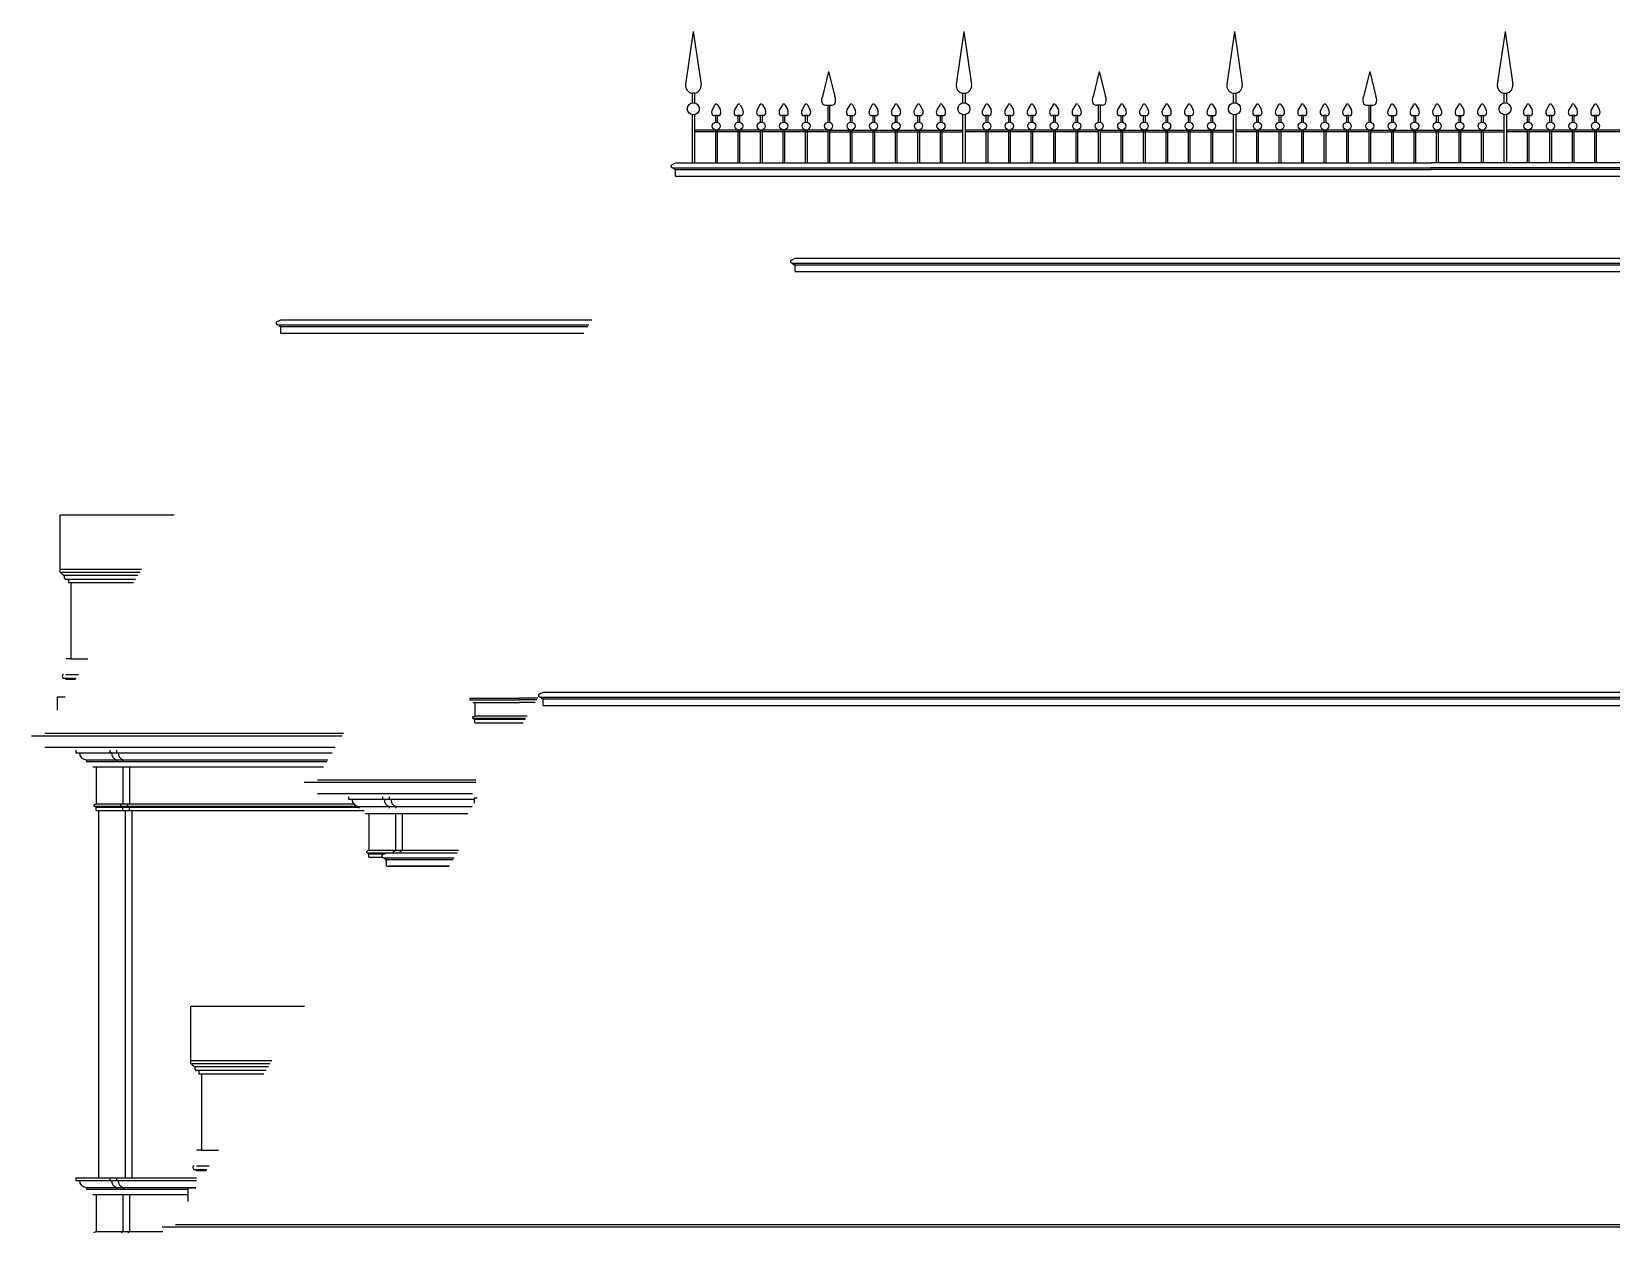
# Model space of a CAD drawing. Header units: metres. Extents: x 13427 to 14632, y -2610 to 577.
# Drawn here: x 13447.3 to 13919.1, y 217.8 to 576.5 of the extents above; entities that cross this region are included whole.
import ezdxf

# ---------------------------------------------------------------- set-up
doc = ezdxf.new("R2010")
doc.units = ezdxf.units.M

msp = doc.modelspace()

# ---------------------------------------------------------------- linework, layer by layer
for p, q in [((13644.9, 576.53), (13642.59, 560.75)), ((13644.9, 576.53), (13647.2, 560.75)), ((13725.71, 576.53), (13723.4, 560.75)), ((13725.71, 576.53), (13728.01, 560.75)), ((13806.52, 576.53), (13804.22, 560.75)), ((13806.52, 576.53), (13808.83, 560.75)), ((13887.32, 576.53), (13885.01, 560.75)), ((13887.32, 576.53), (13889.62, 560.75)), ((13685.3, 564.57), (13683.45, 557.14)), ((13685.3, 564.57), (13687.16, 557.14)), ((13766.11, 564.57), (13764.26, 557.14)), ((13766.11, 564.57), (13767.97, 557.14)), ((13846.91, 564.57), (13845.06, 557.14)), ((13846.91, 564.57), (13848.77, 557.14)), ((13644.51, 558.14), (13644.51, 555.23)), ((13645.29, 558.14), (13644.51, 558.14)), ((13645.29, 558.14), (13645.29, 555.23)), ((13725.31, 558.14), (13725.31, 555.23)), ((13725.31, 558.14), (13726.09, 558.14)), ((13726.09, 558.14), (13726.09, 555.23)), ((13806.12, 558.14), (13806.12, 555.23)), ((13806.12, 558.14), (13806.91, 558.14)), ((13806.91, 558.14), (13806.91, 555.23)), ((13886.92, 558.14), (13886.92, 555.23)), ((13886.92, 558.14), (13887.7, 558.14)), ((13887.7, 558.14), (13887.7, 555.23)), ((13651.37, 554.66), (13650.51, 553.17)), ((13652.12, 554.66), (13652.98, 553.17)), ((13658.08, 554.66), (13657.22, 553.17)), ((13658.84, 554.66), (13659.7, 553.17)), ((13664.79, 554.66), (13663.93, 553.17)), ((13665.55, 554.66), (13666.41, 553.17)), ((13671.5, 554.66), (13670.64, 553.17)), ((13672.26, 554.66), (13673.12, 553.17)), ((13678.22, 554.66), (13677.36, 553.17)), ((13678.97, 554.66), (13679.83, 553.17)), ((13684.56, 554.53), (13686.06, 554.53)), ((13685.05, 554.53), (13685.05, 549.49)), ((13685.57, 554.53), (13685.57, 549.49)), ((13691.64, 554.66), (13690.78, 553.17)), ((13692.39, 554.66), (13693.25, 553.17)), ((13698.35, 554.66), (13697.49, 553.17)), ((13699.1, 554.66), (13699.96, 553.17)), ((13705.06, 554.66), (13704.2, 553.17)), ((13705.81, 554.66), (13706.67, 553.17)), ((13711.77, 554.66), (13710.91, 553.17)), ((13712.52, 554.66), (13713.38, 553.17)), ((13718.48, 554.66), (13717.62, 553.17)), ((13719.23, 554.66), (13720.09, 553.17)), ((13732.18, 554.66), (13731.32, 553.17)), ((13732.94, 554.66), (13733.8, 553.17)), ((13738.9, 554.66), (13738.04, 553.17)), ((13739.65, 554.66), (13740.51, 553.17)), ((13745.61, 554.66), (13744.75, 553.17)), ((13746.36, 554.66), (13747.22, 553.17)), ((13752.32, 554.66), (13751.46, 553.17)), ((13753.07, 554.66), (13753.93, 553.17)), ((13759.03, 554.66), (13758.17, 553.17)), ((13759.78, 554.66), (13760.64, 553.17)), ((13766.86, 554.53), (13765.36, 554.53)), ((13765.85, 554.53), (13765.85, 549.49)), ((13766.37, 554.53), (13766.37, 549.49)), ((13772.45, 554.66), (13771.59, 553.17)), ((13773.2, 554.66), (13774.06, 553.17)), ((13779.16, 554.66), (13778.3, 553.17)), ((13779.91, 554.66), (13780.77, 553.17)), ((13785.87, 554.66), (13785.01, 553.17)), ((13786.62, 554.66), (13787.48, 553.17)), ((13792.58, 554.66), (13791.72, 553.17)), ((13793.33, 554.66), (13794.19, 553.17)), ((13799.29, 554.66), (13798.43, 553.17)), ((13800.04, 554.66), (13800.9, 553.17)), ((13812.98, 554.66), (13812.12, 553.17)), ((13813.74, 554.66), (13814.6, 553.17)), ((13819.69, 554.66), (13818.83, 553.17)), ((13820.45, 554.66), (13821.31, 553.17)), ((13826.4, 554.66), (13825.54, 553.17)), ((13827.16, 554.66), (13828.02, 553.17)), ((13833.12, 554.66), (13832.26, 553.17)), ((13833.87, 554.66), (13834.73, 553.17)), ((13839.83, 554.66), (13838.97, 553.17)), ((13840.58, 554.66), (13841.44, 553.17)), ((13846.17, 554.53), (13847.67, 554.53)), ((13846.66, 554.53), (13846.66, 549.49)), ((13847.18, 554.53), (13847.18, 549.49)), ((13853.25, 554.66), (13852.39, 553.17)), ((13854, 554.66), (13854.86, 553.17)), ((13859.96, 554.66), (13859.1, 553.17)), ((13860.71, 554.66), (13861.57, 553.17)), ((13866.67, 554.66), (13865.81, 553.17)), ((13867.42, 554.66), (13868.28, 553.17)), ((13873.38, 554.66), (13872.52, 553.17)), ((13874.13, 554.66), (13874.99, 553.17)), ((13880.09, 554.66), (13879.23, 553.17)), ((13880.84, 554.66), (13881.7, 553.17)), ((13893.8, 554.66), (13892.94, 553.17)), ((13894.55, 554.66), (13895.41, 553.17)), ((13900.51, 554.66), (13899.65, 553.17)), ((13901.26, 554.66), (13902.12, 553.17)), ((13907.22, 554.66), (13906.36, 553.17)), ((13907.97, 554.66), (13908.83, 553.17)), ((13913.93, 554.66), (13913.07, 553.17)), ((13914.68, 554.66), (13915.54, 553.17)), ((13644.51, 551.66), (13644.51, 537.29)), ((13645.29, 551.66), (13645.29, 537.29)), ((13652.24, 551.43), (13651.24, 551.43)), ((13651.48, 551.43), (13651.48, 549.49)), ((13652.01, 551.43), (13652.01, 549.49)), ((13658.96, 551.43), (13657.95, 551.43)), ((13658.19, 551.43), (13658.19, 549.49)), ((13658.72, 551.43), (13658.72, 549.49)), ((13665.67, 551.43), (13664.66, 551.43)), ((13664.9, 551.43), (13664.9, 549.49)), ((13665.43, 551.43), (13665.43, 549.49)), ((13672.38, 551.43), (13671.38, 551.43)), ((13671.62, 551.43), (13671.62, 549.49)), ((13672.14, 551.43), (13672.14, 549.49)), ((13679.09, 551.43), (13678.09, 551.43)), ((13678.33, 551.43), (13678.33, 549.49)), ((13678.85, 551.43), (13678.85, 549.49)), ((13691.52, 551.43), (13692.52, 551.43)), ((13691.76, 551.43), (13691.76, 549.49)), ((13692.28, 551.43), (13692.28, 549.49)), ((13698.23, 551.43), (13699.23, 551.43)), ((13698.47, 551.43), (13698.47, 549.49)), ((13698.99, 551.43), (13698.99, 549.49)), ((13704.94, 551.43), (13705.94, 551.43)), ((13705.18, 551.43), (13705.18, 549.49)), ((13705.7, 551.43), (13705.7, 549.49)), ((13711.65, 551.43), (13712.65, 551.43)), ((13711.89, 551.43), (13711.89, 549.49)), ((13712.41, 551.43), (13712.41, 549.49)), ((13718.36, 551.43), (13719.36, 551.43)), ((13718.6, 551.43), (13718.6, 549.49)), ((13719.12, 551.43), (13719.12, 549.49)), ((13725.31, 551.66), (13725.31, 537.29)), ((13726.09, 551.66), (13726.09, 537.29)), ((13733.06, 551.43), (13732.06, 551.43)), ((13732.3, 551.43), (13732.3, 549.49)), ((13732.82, 551.43), (13732.82, 549.49)), ((13739.77, 551.43), (13738.77, 551.43)), ((13739.01, 551.43), (13739.01, 549.49)), ((13739.53, 551.43), (13739.53, 549.49)), ((13746.48, 551.43), (13745.48, 551.43)), ((13745.72, 551.43), (13745.72, 549.49)), ((13746.24, 551.43), (13746.24, 549.49)), ((13753.19, 551.43), (13752.19, 551.43)), ((13752.43, 551.43), (13752.43, 549.49)), ((13752.95, 551.43), (13752.95, 549.49)), ((13759.9, 551.43), (13758.9, 551.43)), ((13759.14, 551.43), (13759.14, 549.49)), ((13759.66, 551.43), (13759.66, 549.49)), ((13772.33, 551.43), (13773.33, 551.43)), ((13772.57, 551.43), (13772.57, 549.49)), ((13773.09, 551.43), (13773.09, 549.49)), ((13779.04, 551.43), (13780.04, 551.43)), ((13779.28, 551.43), (13779.28, 549.49)), ((13779.8, 551.43), (13779.8, 549.49)), ((13785.75, 551.43), (13786.75, 551.43)), ((13785.99, 551.43), (13785.99, 549.49)), ((13786.51, 551.43), (13786.51, 549.49)), ((13792.46, 551.43), (13793.46, 551.43)), ((13792.7, 551.43), (13792.7, 549.49)), ((13793.22, 551.43), (13793.22, 549.49)), ((13799.17, 551.43), (13800.17, 551.43)), ((13799.41, 551.43), (13799.41, 549.49)), ((13799.93, 551.43), (13799.93, 549.49)), ((13806.12, 551.66), (13806.12, 537.29)), ((13806.91, 551.66), (13806.91, 537.29)), ((13813.86, 551.43), (13812.85, 551.43)), ((13813.09, 551.43), (13813.09, 549.49)), ((13813.62, 551.43), (13813.62, 549.49)), ((13820.57, 551.43), (13819.56, 551.43)), ((13819.8, 551.43), (13819.8, 549.49)), ((13820.33, 551.43), (13820.33, 549.49)), ((13827.28, 551.43), (13826.28, 551.43)), ((13826.52, 551.43), (13826.52, 549.49)), ((13827.04, 551.43), (13827.04, 549.49)), ((13833.99, 551.43), (13832.99, 551.43)), ((13833.23, 551.43), (13833.23, 549.49)), ((13833.75, 551.43), (13833.75, 549.49)), ((13840.7, 551.43), (13839.7, 551.43)), ((13839.94, 551.43), (13839.94, 549.49)), ((13840.46, 551.43), (13840.46, 549.49)), ((13853.13, 551.43), (13854.13, 551.43)), ((13853.37, 551.43), (13853.37, 549.49)), ((13853.89, 551.43), (13853.89, 549.49)), ((13859.84, 551.43), (13860.84, 551.43)), ((13860.08, 551.43), (13860.08, 549.49)), ((13860.6, 551.43), (13860.6, 549.49)), ((13866.55, 551.43), (13867.55, 551.43)), ((13866.79, 551.43), (13866.79, 549.49)), ((13867.31, 551.43), (13867.31, 549.49)), ((13873.26, 551.43), (13874.26, 551.43)), ((13873.5, 551.43), (13873.5, 549.49)), ((13874.02, 551.43), (13874.02, 549.49)), ((13879.97, 551.43), (13880.97, 551.43)), ((13880.21, 551.43), (13880.21, 549.49)), ((13880.73, 551.43), (13880.73, 549.49)), ((13886.92, 551.66), (13886.92, 537.29)), ((13887.7, 551.66), (13887.7, 537.29)), ((13894.67, 551.43), (13893.67, 551.43)), ((13893.91, 551.43), (13893.91, 549.49)), ((13894.43, 551.43), (13894.43, 549.49)), ((13901.38, 551.43), (13900.38, 551.43)), ((13900.62, 551.43), (13900.62, 549.49)), ((13901.14, 551.43), (13901.14, 549.49)), ((13908.09, 551.43), (13907.09, 551.43)), ((13907.33, 551.43), (13907.33, 549.49)), ((13907.85, 551.43), (13907.85, 549.49)), ((13914.8, 551.43), (13913.8, 551.43)), ((13914.04, 551.43), (13914.04, 549.49)), ((13914.56, 551.43), (13914.56, 549.49)), ((13685.29, 547.11), (13645.29, 547.11)), ((13665.77, 547.11), (13645.29, 547.11)), ((13685.05, 546.59), (13645.29, 546.59)), ((13651.48, 547.11), (13651.48, 537.29)), ((13652.01, 547.11), (13652.01, 537.29)), ((13658.19, 547.11), (13658.19, 537.29)), ((13658.72, 547.11), (13658.72, 537.29)), ((13664.9, 547.11), (13664.9, 537.29)), ((13665.43, 547.11), (13665.43, 537.29)), ((13671.62, 547.11), (13671.62, 537.29)), ((13672.14, 547.11), (13672.14, 537.29)), ((13678.33, 547.11), (13678.33, 537.29)), ((13678.85, 547.11), (13678.85, 537.29)), ((13685.05, 547.11), (13685.05, 537.29)), ((13685.32, 547.11), (13725.32, 547.11)), ((13685.57, 547.11), (13685.57, 537.29)), ((13685.57, 546.59), (13725.32, 546.59)), ((13691.76, 547.11), (13691.76, 537.29)), ((13692.28, 547.11), (13692.28, 537.29)), ((13698.47, 547.11), (13698.47, 537.29)), ((13698.99, 547.11), (13698.99, 537.29)), ((13705.18, 547.11), (13705.18, 537.29)), ((13705.7, 547.11), (13705.7, 537.29)), ((13711.89, 547.11), (13711.89, 537.29)), ((13712.41, 547.11), (13712.41, 537.29)), ((13718.6, 547.11), (13718.6, 537.29)), ((13719.12, 547.11), (13719.12, 537.29)), ((13766.1, 547.11), (13726.09, 547.11)), ((13765.85, 546.59), (13726.09, 546.59)), ((13732.3, 547.11), (13732.3, 537.29)), ((13732.82, 547.11), (13732.82, 537.29)), ((13739.01, 547.11), (13739.01, 537.29)), ((13739.53, 547.11), (13739.53, 537.29)), ((13745.72, 547.11), (13745.72, 537.29)), ((13746.24, 547.11), (13746.24, 537.29)), ((13752.43, 547.11), (13752.43, 537.29)), ((13752.95, 547.11), (13752.95, 537.29)), ((13759.14, 547.11), (13759.14, 537.29)), ((13759.66, 547.11), (13759.66, 537.29)), ((13765.85, 547.11), (13765.85, 537.29)), ((13766.13, 547.11), (13806.12, 547.11)), ((13766.37, 547.11), (13766.37, 537.29)), ((13766.37, 546.59), (13806.12, 546.59)), ((13772.57, 547.11), (13772.57, 537.29)), ((13773.09, 547.11), (13773.09, 537.29)), ((13779.28, 547.11), (13779.28, 537.29)), ((13779.8, 547.11), (13779.8, 537.29)), ((13785.65, 547.11), (13806.12, 547.11)), ((13785.99, 547.11), (13785.99, 537.29)), ((13786.51, 547.11), (13786.51, 537.29)), ((13792.7, 547.11), (13792.7, 537.29)), ((13793.22, 547.11), (13793.22, 537.29)), ((13799.41, 547.11), (13799.41, 537.29)), ((13799.93, 547.11), (13799.93, 537.29)), ((13846.9, 547.11), (13806.91, 547.11)), ((13827.38, 547.11), (13806.91, 547.11)), ((13846.66, 546.59), (13806.91, 546.59)), ((13813.09, 547.11), (13813.09, 537.29)), ((13813.62, 547.11), (13813.62, 537.29)), ((13819.8, 547.11), (13819.8, 537.29)), ((13820.33, 547.11), (13820.33, 537.29)), ((13826.52, 547.11), (13826.52, 537.29)), ((13827.04, 547.11), (13827.04, 537.29)), ((13833.23, 547.11), (13833.23, 537.29)), ((13833.75, 547.11), (13833.75, 537.29)), ((13839.94, 547.11), (13839.94, 537.29)), ((13840.46, 547.11), (13840.46, 537.29)), ((13846.66, 547.11), (13846.66, 537.29)), ((13846.93, 547.11), (13886.93, 547.11)), ((13847.18, 547.11), (13847.18, 537.29)), ((13847.18, 546.59), (13886.93, 546.59)), ((13853.37, 547.11), (13853.37, 537.29)), ((13853.89, 547.11), (13853.89, 537.29)), ((13860.08, 547.11), (13860.08, 537.29)), ((13860.6, 547.11), (13860.6, 537.29)), ((13866.79, 547.11), (13866.79, 537.29)), ((13867.31, 547.11), (13867.31, 537.29)), ((13873.5, 547.11), (13873.5, 537.29)), ((13874.02, 547.11), (13874.02, 537.29)), ((13880.21, 547.11), (13880.21, 537.29)), ((13880.73, 547.11), (13880.73, 537.29)), ((13927.71, 547.11), (13887.7, 547.11)), ((13927.46, 546.59), (13887.7, 546.59)), ((13893.91, 547.11), (13893.91, 537.29)), ((13894.43, 547.11), (13894.43, 537.29)), ((13900.62, 547.11), (13900.62, 537.29)), ((13901.14, 547.11), (13901.14, 537.29)), ((13907.33, 547.11), (13907.33, 537.29)), ((13907.85, 547.11), (13907.85, 537.29)), ((13914.04, 547.11), (13914.04, 537.29)), ((13914.56, 547.11), (13914.56, 537.29)), ((13638.48, 536.74), (13639.58, 537.29)), ((13638.7, 535.79), (13865.28, 535.79)), ((13639.58, 535.29), (13639.2, 535.29)), ((13639.58, 537.29), (13865.28, 537.29)), ((13639.58, 533.29), (13639.58, 535.29)), ((13639.58, 535.29), (13865.28, 535.29)), ((13639.58, 533.29), (13640.33, 533.29)), ((13640.33, 533.29), (14050.24, 533.29)), ((14050.99, 537.29), (13865.28, 537.29)), ((14051.87, 535.79), (13865.28, 535.79)), ((14050.99, 535.29), (13865.28, 535.29)), ((13674.19, 508.26), (13675.28, 508.81)), ((13674.4, 507.31), (14000.61, 507.31)), ((13675.28, 506.81), (13674.9, 506.81)), ((13675.28, 508.81), (14000.61, 508.81)), ((13675.28, 504.81), (13675.28, 506.81)), ((13675.28, 506.81), (14000.61, 506.81)), ((13675.28, 504.81), (13676.03, 504.81)), ((13676.03, 504.81), (14000.61, 504.81)), ((13520.6, 489.89), (13521.7, 490.44)), ((13520.82, 488.94), (13613.71, 488.94)), ((13521.7, 488.44), (13521.32, 488.44)), ((13521.7, 490.44), (13614.61, 490.44)), ((13521.7, 486.44), (13521.7, 488.44)), ((13521.7, 488.44), (13613.41, 488.44)), ((13521.7, 486.44), (13522.45, 486.44)), ((13522.45, 486.44), (13612.21, 486.44)), ((13455.79, 414.96), (13455.79, 432.06)), ((13489.82, 432.06), (13455.79, 432.06)), ((13480.06, 415.79), (13455.79, 415.79)), ((13455.79, 414.96), (13456.2, 414.96)), ((13479.56, 414.96), (13456.2, 414.96)), ((13456.2, 414.96), (13456.2, 414.55)), ((13456.2, 414.55), (13456.61, 414.34)), ((13479, 414.03), (13456.93, 414.03)), ((13458.27, 412.89), (13457.44, 412.89)), ((13478.32, 412.89), (13458.27, 412.89)), ((13458.27, 412.89), (13458.27, 411.81)), ((13458.99, 411.81), (13458.27, 411.81)), ((13477.67, 411.81), (13458.99, 411.81)), ((13458.99, 411.81), (13458.99, 389.16)), ((13458.99, 389.16), (13457.55, 389.16)), ((13458.99, 389.16), (13464.08, 389.16)), ((13456.79, 383.34), (13460.59, 383.34)), ((13457.55, 384.5), (13461.28, 384.5)), ((13457.55, 383.02), (13460.4, 383.02)), ((13454.88, 377.83), (13457.28, 377.83)), ((13454.88, 377.83), (13454.88, 373.83)), ((13598.93, 378.65), (13600.03, 379.2)), ((13599.15, 377.7), (13947.37, 377.7)), ((13600.03, 379.2), (13948.27, 379.2)), ((13578.16, 377.37), (13578.16, 376.87)), ((13578.16, 377.37), (13580.6, 377.37)), ((13578.16, 376.87), (13592.98, 376.87)), ((13579.1, 376.06), (13579.6, 376.06)), ((13579.6, 376.06), (13592.98, 376.06)), ((13579.6, 376.06), (13579.6, 372.06)), ((13580.6, 377.37), (13592.98, 377.37)), ((13598.49, 377.37), (13592.98, 377.37)), ((13598.18, 376.87), (13592.98, 376.87)), ((13597.69, 376.06), (13592.98, 376.06)), ((13600.03, 377.2), (13599.65, 377.2)), ((13600.03, 375.2), (13600.03, 377.2)), ((13600.03, 377.2), (13947.07, 377.2)), ((13600.03, 375.2), (13600.78, 375.2)), ((13600.78, 375.2), (13945.87, 375.2)), ((13579.05, 371.78), (13579.6, 372.06)), ((13594.8, 371.31), (13579.16, 371.31)), ((13579.6, 371.06), (13579.41, 371.06)), ((13595.26, 372.06), (13579.6, 372.06)), ((13579.6, 370.06), (13579.6, 371.06)), ((13594.65, 371.06), (13579.6, 371.06)), ((13579.6, 370.06), (13579.98, 370.06)), ((13579.98, 370.06), (13594.04, 370.06)), ((13540, 366.08), (13447.28, 366.08)), ((13540.45, 366.83), (13451.28, 366.83)), ((13537.97, 362.7), (13451.28, 362.7)), ((13460.53, 361.83), (13460.53, 361.08)), ((13460.53, 361.08), (13461.53, 361.08)), ((13461.53, 361.08), (13537, 361.08)), ((13463.66, 358.96), (13463.66, 358.46)), ((13463.66, 358.96), (13535.73, 358.96)), ((13470.66, 361.87), (13470.66, 361.12)), ((13470.66, 361.12), (13471.16, 361.12)), ((13472.66, 361.87), (13472.66, 361.12)), ((13472.66, 358.99), (13472.66, 358.49)), ((13474.66, 358.99), (13474.66, 358.49)), ((13463.66, 358.46), (13535.43, 358.46)), ((13465.53, 356.83), (13534.45, 356.83)), ((13466.53, 356.83), (13466.53, 345.83)), ((13474.03, 356.87), (13474.53, 356.87)), ((13474.53, 356.87), (13474.53, 345.87)), ((13476.03, 356.87), (13476.53, 356.87)), ((13476.53, 356.87), (13476.53, 345.87)), ((13579.98, 352.18), (13528.71, 352.18)), ((13579.98, 352.93), (13532.71, 352.93)), ((13465.99, 345.56), (13466.53, 345.83)), ((13466.1, 345.08), (13544.75, 345.08)), ((13466.53, 344.83), (13466.35, 344.83)), ((13466.53, 345.83), (13543.44, 345.83)), ((13466.53, 343.83), (13466.53, 344.83)), ((13466.53, 344.83), (13545.08, 344.83)), ((13473.99, 345.59), (13474.53, 345.87)), ((13474.53, 344.87), (13474.35, 344.87)), ((13474.53, 343.87), (13474.53, 344.87)), ((13475.99, 345.59), (13476.53, 345.87)), ((13476.53, 344.87), (13476.35, 344.87)), ((13476.53, 343.87), (13476.53, 344.87)), ((13578.98, 348.8), (13532.71, 348.8)), ((13541.96, 347.93), (13541.96, 347.18)), ((13541.96, 347.18), (13542.96, 347.18)), ((13542.96, 347.18), (13579.44, 347.18)), ((13545.08, 345.06), (13545.08, 344.56)), ((13545.08, 345.06), (13578.83, 345.06)), ((13545.08, 344.56), (13545.12, 344.56)), ((13552.08, 347.93), (13552.08, 347.18)), ((13552.08, 347.18), (13552.58, 347.18)), ((13554.08, 347.93), (13554.08, 347.18)), ((13554.08, 345.06), (13554.08, 344.56)), ((13556.08, 345.06), (13556.08, 344.56)), ((13580.35, 347.56), (13579.44, 347.56)), ((13579.44, 347.56), (13579.44, 346.06)), ((13466.53, 343.83), (13546.58, 343.83)), ((13467.28, 343.83), (13467.28, 234.06)), ((13474.53, 343.87), (13475.28, 343.87)), ((13475.28, 234.06), (13475.28, 343.83)), ((13476.53, 343.87), (13477.28, 343.87)), ((13477.28, 234.06), (13477.28, 343.83)), ((13546.96, 342.93), (13577.53, 342.93)), ((13547.96, 342.93), (13547.96, 331.93)), ((13555.46, 342.93), (13555.96, 342.93)), ((13555.96, 342.93), (13555.96, 331.93)), ((13557.46, 342.93), (13557.96, 342.93)), ((13557.96, 342.93), (13557.96, 331.93)), ((13547.41, 331.66), (13547.96, 331.93)), ((13547.52, 331.18), (13553.18, 331.18)), ((13547.96, 330.93), (13547.77, 330.93)), ((13547.96, 331.93), (13574.81, 331.93)), ((13547.96, 329.93), (13547.96, 330.93)), ((13547.96, 330.93), (13552.68, 330.93)), ((13552.13, 330.65), (13553.23, 331.2)), ((13553.23, 331.2), (13574.38, 331.2)), ((13555.41, 331.66), (13555.96, 331.93)), ((13557.41, 331.66), (13557.96, 331.93)), ((13547.96, 329.93), (13551.93, 329.93)), ((13552.35, 329.7), (13573.48, 329.7)), ((13553.23, 329.2), (13552.85, 329.2)), ((13552.85, 329.2), (13573.18, 329.2)), ((13553.23, 327.2), (13553.23, 329.2)), ((13553.23, 327.2), (13553.98, 327.2)), ((13571.98, 327.2), (13553.98, 327.2)), ((13553.98, 327.2), (13571.98, 327.2)), ((13494.79, 268.19), (13494.79, 285.28)), ((13528.82, 285.28), (13494.79, 285.28)), ((13519.06, 269.01), (13494.79, 269.01)), ((13494.79, 268.19), (13495.2, 268.19)), ((13518.56, 268.19), (13495.2, 268.19)), ((13495.2, 268.19), (13495.2, 267.77)), ((13495.2, 267.77), (13495.62, 267.56)), ((13518, 267.25), (13495.93, 267.25)), ((13497.27, 266.11), (13496.44, 266.11)), ((13517.32, 266.11), (13497.27, 266.11)), ((13497.27, 266.11), (13497.27, 265.03)), ((13498, 265.03), (13497.27, 265.03)), ((13516.67, 265.03), (13498, 265.03)), ((13498, 265.03), (13498, 242.38)), ((13498, 242.38), (13496.55, 242.38)), ((13498, 242.38), (13503.08, 242.38)), ((13495.79, 236.56), (13499.59, 236.56)), ((13496.55, 237.72), (13500.29, 237.72)), ((13496.55, 236.25), (13499.4, 236.25)), ((13460.53, 234.06), (13460.53, 233.31)), ((13460.53, 234.06), (13496.55, 234.06)), ((13460.53, 233.31), (13461.53, 233.31)), ((13461.53, 233.31), (13496.55, 233.31)), ((13463.66, 231.18), (13463.66, 230.68)), ((13463.66, 231.18), (13496.36, 231.18)), ((13470.66, 234.06), (13470.66, 233.31)), ((13470.66, 233.31), (13471.16, 233.31)), ((13472.66, 234.06), (13472.66, 233.31)), ((13472.66, 233.31), (13473.16, 233.31)), ((13472.66, 231.18), (13472.66, 230.68)), ((13474.66, 231.18), (13474.66, 230.68)), ((13463.66, 230.68), (13493.89, 230.68)), ((13465.53, 229.06), (13466.53, 229.06)), ((13466.53, 229.06), (13466.53, 218.06)), ((13466.53, 229.06), (13493.89, 229.06)), ((13474.03, 229.06), (13474.53, 229.06)), ((13474.53, 229.06), (13474.53, 218.06)), ((13476.03, 229.06), (13476.53, 229.06)), ((13476.53, 229.06), (13476.53, 218.06)), ((13493.89, 231.06), (13496.29, 231.06)), ((13493.89, 231.06), (13493.89, 227.06)), ((13465.89, 217.78), (13466.53, 218.06)), ((13466.53, 218.06), (13486.48, 218.06)), ((13473.99, 217.78), (13474.53, 218.06)), ((13475.99, 217.78), (13476.53, 218.06)), ((13940.78, 219.31), (13486.28, 219.31)), ((13940.78, 220.06), (13490.29, 220.06))]:
    msp.add_line(p, q)
for centre, radius in [((13644.9, 553.47, -0.21), 1.8), ((13725.71, 553.47, -0.21), 1.8), ((13806.52, 553.47, -0.21), 1.8), ((13887.32, 553.47, -0.21), 1.8), ((13651.75, 548.31, -0.21), 1.2), ((13658.46, 548.31, -0.21), 1.2), ((13665.17, 548.31, -0.21), 1.2), ((13671.88, 548.31, -0.21), 1.2), ((13678.59, 548.31, -0.21), 1.2), ((13685.3, 548.31, -0.21), 1.2), ((13692.01, 548.31, -0.21), 1.2), ((13698.72, 548.31, -0.21), 1.2), ((13705.43, 548.31, -0.21), 1.2), ((13712.15, 548.31, -0.21), 1.2), ((13718.86, 548.31, -0.21), 1.2), ((13732.56, 548.31, -0.21), 1.2), ((13739.27, 548.31, -0.21), 1.2), ((13745.98, 548.31, -0.21), 1.2), ((13752.69, 548.31, -0.21), 1.2), ((13759.4, 548.31, -0.21), 1.2), ((13766.11, 548.31, -0.21), 1.2), ((13772.83, 548.31, -0.21), 1.2), ((13779.54, 548.31, -0.21), 1.2), ((13786.25, 548.31, -0.21), 1.2), ((13792.96, 548.31, -0.21), 1.2), ((13799.67, 548.31, -0.21), 1.2), ((13813.36, 548.31, -0.21), 1.2), ((13820.07, 548.31, -0.21), 1.2), ((13826.78, 548.31, -0.21), 1.2), ((13833.49, 548.31, -0.21), 1.2), ((13840.2, 548.31, -0.21), 1.2), ((13846.91, 548.31, -0.21), 1.2), ((13853.62, 548.31, -0.21), 1.2), ((13860.33, 548.31, -0.21), 1.2), ((13867.05, 548.31, -0.21), 1.2), ((13873.76, 548.31, -0.21), 1.2), ((13880.47, 548.31, -0.21), 1.2), ((13894.17, 548.31, -0.21), 1.2), ((13900.88, 548.31, -0.21), 1.2), ((13907.59, 548.31, -0.21), 1.2), ((13914.3, 548.31, -0.21), 1.2)]:
    msp.add_circle(centre, radius)
for centre, radius, start, end in [((13644.89, 560.43, -0.21), 2.32, 172.0805, 260.622), ((13644.9, 560.43, -0.21), 2.32, 279.7118, 7.9195), ((13685.81, 556.08, -0.21), 2.59, 155.8847, 205.5552), ((13684.81, 556.05, -0.21), 2.59, 335.149, 24.8233), ((13725.7, 560.43, -0.21), 2.32, 172.0805, 260.2882), ((13725.71, 560.43, -0.21), 2.32, 279.378, 7.9195), ((13766.61, 556.05, -0.21), 2.59, 155.1767, 204.851), ((13765.61, 556.08, -0.21), 2.59, 334.4448, 24.1153), ((13806.51, 560.43, -0.21), 2.32, 172.0805, 260.2882), ((13806.53, 560.43, -0.21), 2.32, 279.378, 7.9195), ((13847.42, 556.08, -0.21), 2.59, 155.8847, 205.5552), ((13846.42, 556.05, -0.21), 2.59, 335.149, 24.8233), ((13887.31, 560.43, -0.21), 2.32, 172.0805, 260.2882), ((13887.33, 560.43, -0.21), 2.32, 279.378, 7.9195), ((13652.08, 552.44, -0.21), 1.72, 155.1767, 204.851), ((13651.75, 554.44, -0.21), 0.435, 30, 150), ((13651.41, 552.46, -0.21), 1.72, 334.4448, 24.1153), ((13658.79, 552.44, -0.21), 1.72, 155.1767, 204.851), ((13658.46, 554.44, -0.21), 0.435, 30, 150), ((13658.12, 552.46, -0.21), 1.72, 334.4448, 24.1153), ((13665.5, 552.44, -0.21), 1.72, 155.1767, 204.851), ((13665.17, 554.44, -0.21), 0.435, 30, 150), ((13664.83, 552.46, -0.21), 1.72, 334.4448, 24.1153), ((13672.21, 552.44, -0.21), 1.72, 155.1767, 204.851), ((13671.88, 554.44, -0.21), 0.435, 30, 150), ((13671.54, 552.46, -0.21), 1.72, 334.4448, 24.1153), ((13678.92, 552.44, -0.21), 1.72, 155.1767, 204.851), ((13678.59, 554.44, -0.21), 0.435, 30, 150), ((13678.25, 552.46, -0.21), 1.72, 334.4448, 24.1153), ((13684.52, 556.01, -0.21), 1.48, 224.9622, 271.3076), ((13686.09, 556.04, -0.21), 1.51, 268.688, 314.5559), ((13692.35, 552.46, -0.21), 1.72, 155.8847, 205.5552), ((13692.01, 554.44, -0.21), 0.435, 30, 150), ((13691.68, 552.44, -0.21), 1.72, 335.149, 24.8233), ((13699.06, 552.46, -0.21), 1.72, 155.8847, 205.5552), ((13698.72, 554.44, -0.21), 0.435, 30, 150), ((13698.4, 552.44, -0.21), 1.72, 335.149, 24.8233), ((13705.77, 552.46, -0.21), 1.72, 155.8847, 205.5552), ((13705.43, 554.44, -0.21), 0.435, 30, 150), ((13705.11, 552.44, -0.21), 1.72, 335.149, 24.8233), ((13712.48, 552.46, -0.21), 1.72, 155.8847, 205.5552), ((13712.15, 554.44, -0.21), 0.435, 30, 150), ((13711.82, 552.44, -0.21), 1.72, 335.149, 24.8233), ((13719.19, 552.46, -0.21), 1.72, 155.8847, 205.5552), ((13718.86, 554.44, -0.21), 0.435, 30, 150), ((13718.53, 552.44, -0.21), 1.72, 335.149, 24.8233), ((13732.89, 552.44, -0.21), 1.72, 155.1767, 204.851), ((13732.56, 554.44, -0.21), 0.435, 30, 150), ((13732.22, 552.46, -0.21), 1.72, 334.4448, 24.1153), ((13739.6, 552.44, -0.21), 1.72, 155.1767, 204.851), ((13739.27, 554.44, -0.21), 0.435, 30, 150), ((13738.93, 552.46, -0.21), 1.72, 334.4448, 24.1153), ((13746.31, 552.44, -0.21), 1.72, 155.1767, 204.851), ((13745.98, 554.44, -0.21), 0.435, 30, 150), ((13745.64, 552.46, -0.21), 1.72, 334.4448, 24.1153), ((13753.02, 552.44, -0.21), 1.72, 155.1767, 204.851), ((13752.69, 554.44, -0.21), 0.435, 30, 150), ((13752.36, 552.46, -0.21), 1.72, 334.4448, 24.1153), ((13759.73, 552.44, -0.21), 1.72, 155.1767, 204.851), ((13759.4, 554.44, -0.21), 0.435, 30, 150), ((13759.07, 552.46, -0.21), 1.72, 334.4448, 24.1153), ((13765.32, 556.04, -0.21), 1.51, 225.4441, 271.312), ((13766.89, 556.01, -0.21), 1.48, 268.6924, 315.0378), ((13773.16, 552.46, -0.21), 1.72, 155.8847, 205.5552), ((13772.83, 554.44, -0.21), 0.435, 30, 150), ((13772.5, 552.44, -0.21), 1.72, 335.149, 24.8233), ((13779.87, 552.46, -0.21), 1.72, 155.8847, 205.5552), ((13779.54, 554.44, -0.21), 0.435, 30, 150), ((13779.21, 552.44, -0.21), 1.72, 335.149, 24.8233), ((13786.58, 552.46, -0.21), 1.72, 155.8847, 205.5552), ((13786.25, 554.44, -0.21), 0.435, 30, 150), ((13785.92, 552.44, -0.21), 1.72, 335.149, 24.8233), ((13793.29, 552.46, -0.21), 1.72, 155.8847, 205.5552), ((13792.96, 554.44, -0.21), 0.435, 30, 150), ((13792.63, 552.44, -0.21), 1.72, 335.149, 24.8233), ((13800.01, 552.46, -0.21), 1.72, 155.8847, 205.5552), ((13799.67, 554.44, -0.21), 0.435, 30, 150), ((13799.34, 552.44, -0.21), 1.72, 335.149, 24.8233), ((13813.69, 552.44, -0.21), 1.72, 155.1767, 204.851), ((13813.36, 554.44, -0.21), 0.435, 30, 150), ((13813.02, 552.46, -0.21), 1.72, 334.4448, 24.1153), ((13820.4, 552.44, -0.21), 1.72, 155.1767, 204.851), ((13820.07, 554.44, -0.21), 0.435, 30, 150), ((13819.73, 552.46, -0.21), 1.72, 334.4448, 24.1153), ((13827.11, 552.44, -0.21), 1.72, 155.1767, 204.851), ((13826.78, 554.44, -0.21), 0.435, 30, 150), ((13826.44, 552.46, -0.21), 1.72, 334.4448, 24.1153), ((13833.82, 552.44, -0.21), 1.72, 155.1767, 204.851), ((13833.49, 554.44, -0.21), 0.435, 30, 150), ((13833.15, 552.46, -0.21), 1.72, 334.4448, 24.1153), ((13840.53, 552.44, -0.21), 1.72, 155.1767, 204.851), ((13840.2, 554.44, -0.21), 0.435, 30, 150), ((13839.86, 552.46, -0.21), 1.72, 334.4448, 24.1153), ((13846.13, 556.01, -0.21), 1.48, 224.9622, 271.3076), ((13847.71, 556.04, -0.21), 1.51, 268.688, 314.5559), ((13853.96, 552.46, -0.21), 1.72, 155.8847, 205.5552), ((13853.62, 554.44, -0.21), 0.435, 30, 150), ((13853.3, 552.44, -0.21), 1.72, 335.149, 24.8233), ((13860.67, 552.46, -0.21), 1.72, 155.8847, 205.5552), ((13860.33, 554.44, -0.21), 0.435, 30, 150), ((13860.01, 552.44, -0.21), 1.72, 335.149, 24.8233), ((13867.38, 552.46, -0.21), 1.72, 155.8847, 205.5552), ((13867.05, 554.44, -0.21), 0.435, 30, 150), ((13866.72, 552.44, -0.21), 1.72, 335.149, 24.8233), ((13874.09, 552.46, -0.21), 1.72, 155.8847, 205.5552), ((13873.76, 554.44, -0.21), 0.435, 30, 150), ((13873.43, 552.44, -0.21), 1.72, 335.149, 24.8233), ((13880.8, 552.46, -0.21), 1.72, 155.8847, 205.5552), ((13880.47, 554.44, -0.21), 0.435, 30, 150), ((13880.14, 552.44, -0.21), 1.72, 335.149, 24.8233), ((13894.5, 552.44, -0.21), 1.72, 155.1767, 204.851), ((13894.17, 554.44, -0.21), 0.435, 30, 150), ((13893.83, 552.46, -0.21), 1.72, 334.4448, 24.1153), ((13901.21, 552.44, -0.21), 1.72, 155.1767, 204.851), ((13900.88, 554.44, -0.21), 0.435, 30, 150), ((13900.54, 552.46, -0.21), 1.72, 334.4448, 24.1153), ((13907.92, 552.44, -0.21), 1.72, 155.1767, 204.851), ((13907.59, 554.44, -0.21), 0.435, 30, 150), ((13907.26, 552.46, -0.21), 1.72, 334.4448, 24.1153), ((13914.63, 552.44, -0.21), 1.72, 155.1767, 204.851), ((13914.3, 554.44, -0.21), 0.435, 30, 150), ((13913.97, 552.46, -0.21), 1.72, 334.4448, 24.1153), ((13651.22, 552.44, -0.21), 1.01, 225.4441, 271.312), ((13652.27, 552.42, -0.21), 0.988, 268.6924, 315.0378), ((13657.93, 552.44, -0.21), 1.01, 225.4441, 271.312), ((13658.98, 552.42, -0.21), 0.988, 268.6924, 315.0378), ((13664.64, 552.44, -0.21), 1.01, 225.4441, 271.312), ((13665.69, 552.42, -0.21), 0.988, 268.6924, 315.0378), ((13671.35, 552.44, -0.21), 1.01, 225.4441, 271.312), ((13672.4, 552.42, -0.21), 0.988, 268.6924, 315.0378), ((13678.06, 552.44, -0.21), 1.01, 225.4441, 271.312), ((13679.11, 552.42, -0.21), 0.988, 268.6924, 315.0378), ((13691.49, 552.42, -0.21), 0.988, 224.9622, 271.3076), ((13692.54, 552.44, -0.21), 1.01, 268.688, 314.5559), ((13698.2, 552.42, -0.21), 0.988, 224.9622, 271.3076), ((13699.25, 552.44, -0.21), 1.01, 268.688, 314.5559), ((13704.92, 552.42, -0.21), 0.988, 224.9622, 271.3076), ((13705.96, 552.44, -0.21), 1.01, 268.688, 314.5559), ((13711.63, 552.42, -0.21), 0.988, 224.9622, 271.3076), ((13712.67, 552.44, -0.21), 1.01, 268.688, 314.5559), ((13718.34, 552.42, -0.21), 0.988, 224.9622, 271.3076), ((13719.38, 552.44, -0.21), 1.01, 268.688, 314.5559), ((13732.03, 552.44, -0.21), 1.01, 225.4441, 271.312), ((13733.08, 552.42, -0.21), 0.988, 268.6924, 315.0378), ((13738.74, 552.44, -0.21), 1.01, 225.4441, 271.312), ((13739.79, 552.42, -0.21), 0.988, 268.6924, 315.0378), ((13745.45, 552.44, -0.21), 1.01, 225.4441, 271.312), ((13746.5, 552.42, -0.21), 0.988, 268.6924, 315.0378), ((13752.16, 552.44, -0.21), 1.01, 225.4441, 271.312), ((13753.21, 552.42, -0.21), 0.988, 268.6924, 315.0378), ((13758.88, 552.44, -0.21), 1.01, 225.4441, 271.312), ((13759.92, 552.42, -0.21), 0.988, 268.6924, 315.0378), ((13772.31, 552.42, -0.21), 0.988, 224.9622, 271.3076), ((13773.35, 552.44, -0.21), 1.01, 268.688, 314.5559), ((13779.02, 552.42, -0.21), 0.988, 224.9622, 271.3076), ((13780.06, 552.44, -0.21), 1.01, 268.688, 314.5559), ((13785.73, 552.42, -0.21), 0.988, 224.9622, 271.3076), ((13786.77, 552.44, -0.21), 1.01, 268.688, 314.5559), ((13792.44, 552.42, -0.21), 0.988, 224.9622, 271.3076), ((13793.49, 552.44, -0.21), 1.01, 268.688, 314.5559), ((13799.15, 552.42, -0.21), 0.988, 224.9622, 271.3076), ((13800.2, 552.44, -0.21), 1.01, 268.688, 314.5559), ((13812.83, 552.44, -0.21), 1.01, 225.4441, 271.312), ((13813.88, 552.42, -0.21), 0.988, 268.6924, 315.0378), ((13819.54, 552.44, -0.21), 1.01, 225.4441, 271.312), ((13820.59, 552.42, -0.21), 0.988, 268.6924, 315.0378), ((13826.25, 552.44, -0.21), 1.01, 225.4441, 271.312), ((13827.3, 552.42, -0.21), 0.988, 268.6924, 315.0378), ((13832.96, 552.44, -0.21), 1.01, 225.4441, 271.312), ((13834.01, 552.42, -0.21), 0.988, 268.6924, 315.0378), ((13839.67, 552.44, -0.21), 1.01, 225.4441, 271.312), ((13840.72, 552.42, -0.21), 0.988, 268.6924, 315.0378), ((13853.1, 552.42, -0.21), 0.988, 224.9622, 271.3076), ((13854.15, 552.44, -0.21), 1.01, 268.688, 314.5559), ((13859.82, 552.42, -0.21), 0.988, 224.9622, 271.3076), ((13860.86, 552.44, -0.21), 1.01, 268.688, 314.5559), ((13866.53, 552.42, -0.21), 0.988, 224.9622, 271.3076), ((13867.57, 552.44, -0.21), 1.01, 268.688, 314.5559), ((13873.24, 552.42, -0.21), 0.988, 224.9622, 271.3076), ((13874.28, 552.44, -0.21), 1.01, 268.688, 314.5559), ((13879.95, 552.42, -0.21), 0.988, 224.9622, 271.3076), ((13881, 552.44, -0.21), 1.01, 268.688, 314.5559), ((13893.64, 552.44, -0.21), 1.01, 225.4441, 271.312), ((13894.69, 552.42, -0.21), 0.988, 268.6924, 315.0378), ((13900.35, 552.44, -0.21), 1.01, 225.4441, 271.312), ((13901.4, 552.42, -0.21), 0.988, 268.6924, 315.0378), ((13907.06, 552.44, -0.21), 1.01, 225.4441, 271.312), ((13908.11, 552.42, -0.21), 0.988, 268.6924, 315.0378), ((13913.78, 552.44, -0.21), 1.01, 225.4441, 271.312), ((13914.82, 552.42, -0.21), 0.988, 268.6924, 315.0378), ((13638.7, 536.29, 0.14), 0.5, 116.0131, 270), ((13638.7, 535.29, 0.14), 0.5, 0, 90), ((13674.4, 507.81, -0.34), 0.5, 116.0131, 270), ((13674.4, 506.81, -0.34), 0.5, 0, 90), ((13520.82, 489.44, -1.77), 0.5, 116.0131, 270), ((13520.82, 488.44, -1.77), 0.5, 0, 90), ((13456.93, 414.34), 0.311, 180, 270), ((13456.93, 413.82), 0.207, 315, 90), ((13457.29, 413.46), 0.311, 135, 260.9562), ((13457.44, 413.1), 0.207, 165.4704, 270), ((13457.11, 383.91), 0.658, 115.7261, 240.271), ((13456.75, 382.16), 1.17, 47.2484, 88.3516), ((13599.15, 378.2, 1.54), 0.5, 116.0131, 270), ((13599.15, 377.2, 1.54), 0.5, 0, 90), ((13579.16, 371.56, -0.73), 0.25, 116.0131, 270), ((13579.16, 371.06, -0.73), 0.25, 0, 90), ((13463.66, 361.08, -2.99), 2.12, 180, 270), ((13473.22, 360.98, -2.11), 2.07, 176.2446, 254.2842), ((13475.22, 360.98, -2.11), 2.07, 176.2446, 254.2842), ((13466.1, 345.33, -2.99), 0.25, 116.0131, 270), ((13466.1, 344.83, -2.99), 0.25, 0, 90), ((13474.1, 345.37, -2.11), 0.25, 116.0131, 270), ((13474.1, 344.87, -2.11), 0.25, 0, 90), ((13476.1, 345.37, -2.11), 0.25, 116.0131, 270), ((13476.1, 344.87, -2.11), 0.25, 0, 90), ((13545.08, 347.18, -1.43), 2.12, 180, 270), ((13554.64, 347.05, -0.54), 2.07, 176.2446, 254.2842), ((13556.64, 347.05, -0.54), 2.07, 176.2446, 254.2842), ((13547.52, 331.43, -1.43), 0.25, 116.0131, 270), ((13547.52, 330.93, -1.43), 0.25, 0, 90), ((13552.35, 330.2, 0.11), 0.5, 116.0131, 270), ((13555.52, 331.43, -0.54), 0.25, 116.0131, 245.4652), ((13557.52, 331.43, -0.54), 0.25, 116.0131, 245.4653), ((13552.35, 329.2, 0.11), 0.5, 0, 90), ((13495.93, 267.56), 0.311, 180, 270), ((13495.93, 267.05), 0.207, 315, 90), ((13496.29, 266.68), 0.311, 135, 260.9562), ((13496.44, 266.32), 0.207, 165.4704, 270), ((13496.11, 237.13), 0.658, 115.7261, 240.271), ((13495.75, 235.39), 1.17, 47.2484, 88.3516), ((13463.66, 233.31, -4.15), 2.12, 180, 270), ((13473.22, 233.17, -0.88), 2.07, 176.2446, 254.2842), ((13475.22, 233.17, -0.88), 2.07, 176.2446, 254.2842)]:
    msp.add_arc(centre, radius, start, end)

doc.saveas('drawing.dxf')
